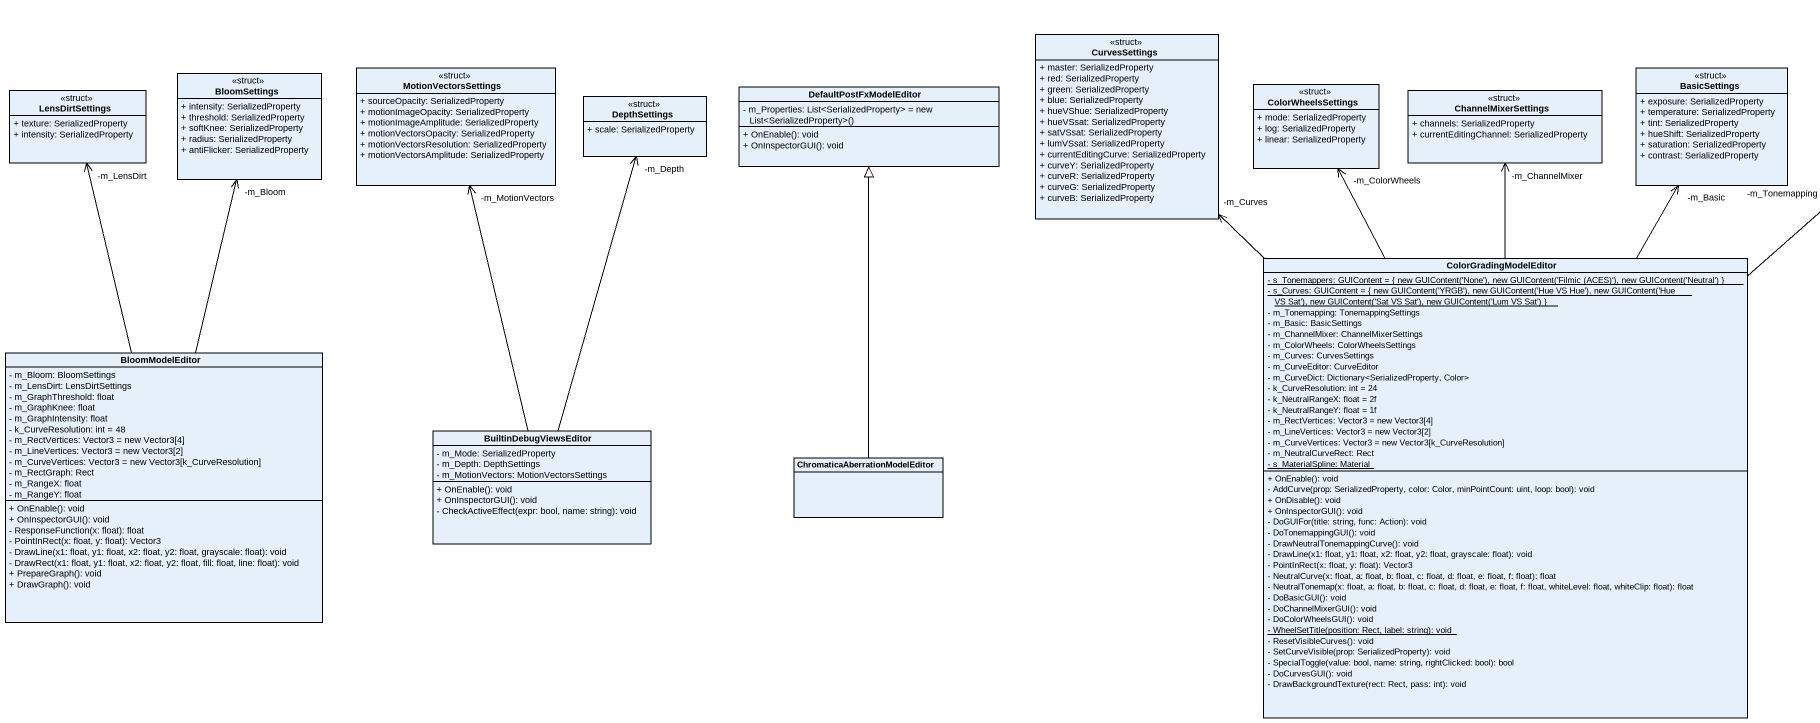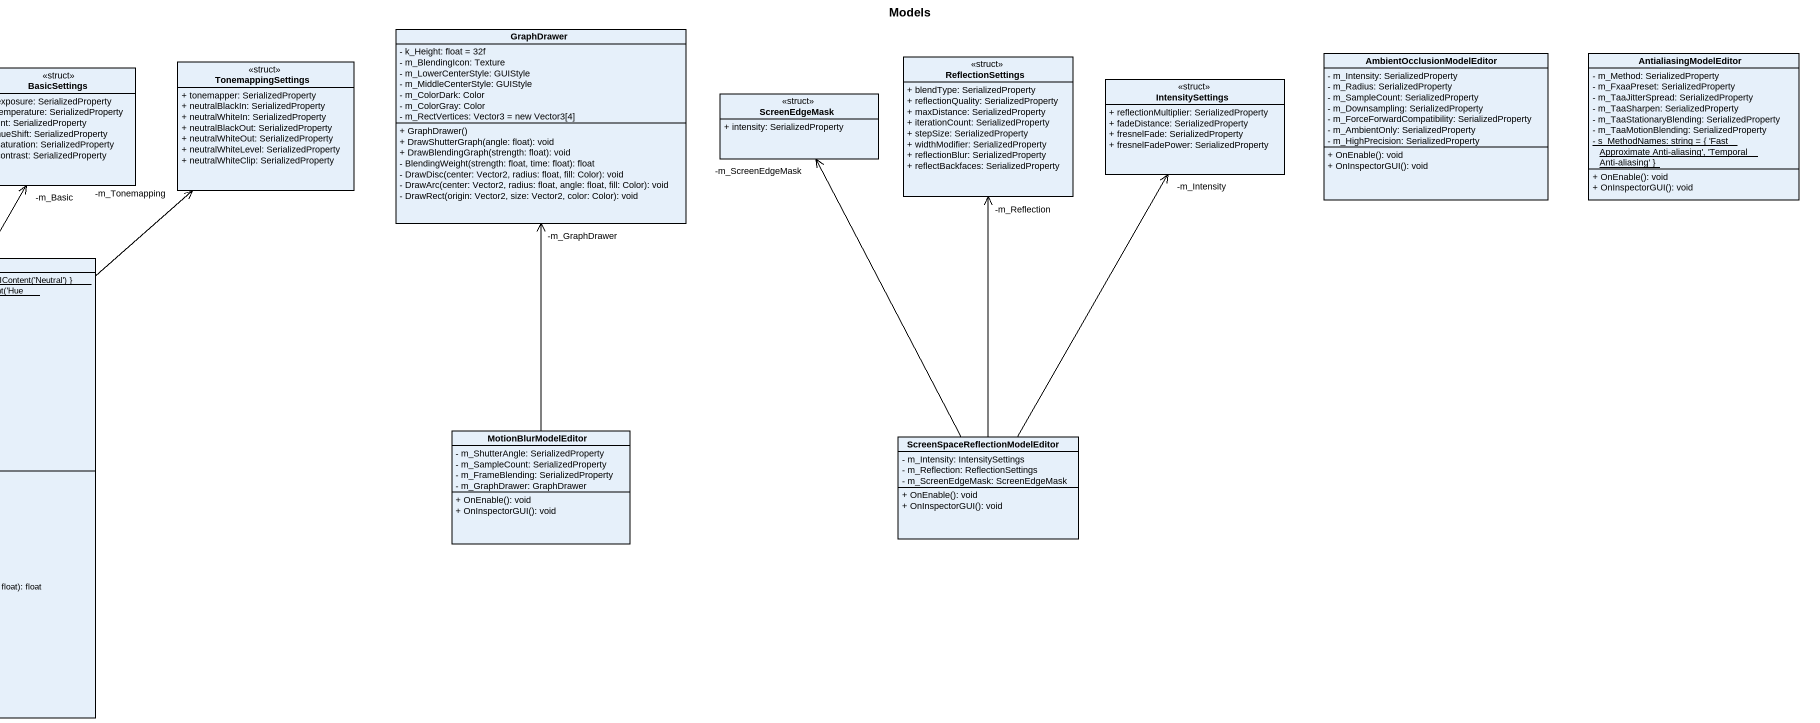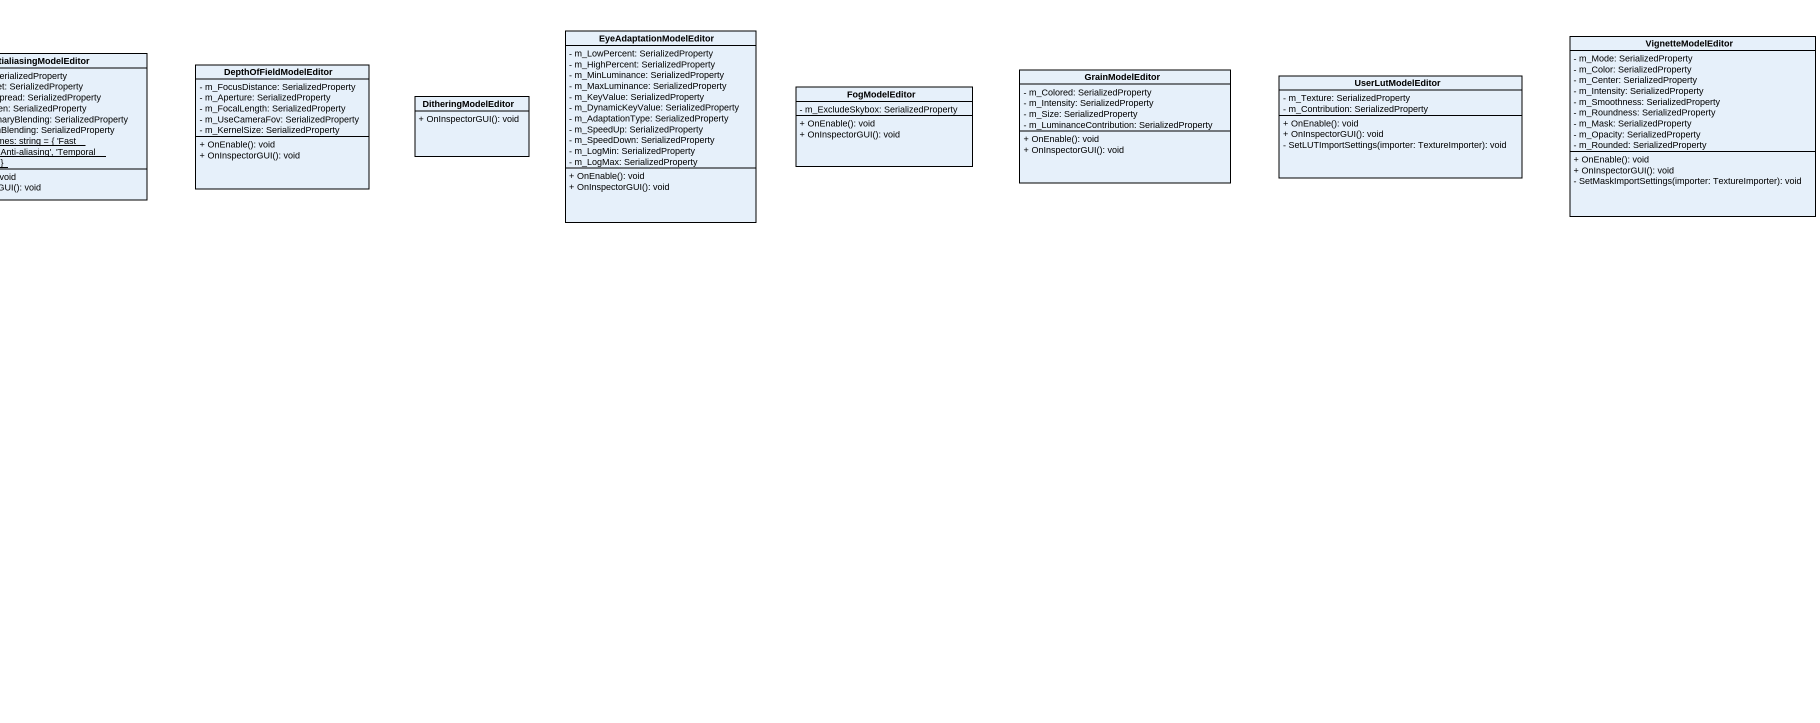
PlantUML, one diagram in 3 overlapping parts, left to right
@startuml
title Models
hide circle
hide empty members
skinparam classAttributeIconSize 0
class CurvesSettings <<struct>> {
  + master: SerializedProperty
  + red: SerializedProperty
  + green: SerializedProperty
  + blue: SerializedProperty
  + hueVShue: SerializedProperty
  + hueVSsat: SerializedProperty
  + satVSsat: SerializedProperty
  + lumVSsat: SerializedProperty
  + currentEditingCurve: SerializedProperty
  + curveY: SerializedProperty
  + curveR: SerializedProperty
  + curveG: SerializedProperty
  + curveB: SerializedProperty
}
class TonemappingSettings <<struct>> {
  + tonemapper: SerializedProperty
  + neutralBlackIn: SerializedProperty
  + neutralWhiteIn: SerializedProperty
  + neutralBlackOut: SerializedProperty
  + neutralWhiteOut: SerializedProperty
  + neutralWhiteLevel: SerializedProperty
  + neutralWhiteClip: SerializedProperty
}
class GraphDrawer {
  - k_Height: float = 32f
  - m_BlendingIcon: Texture
  - m_LowerCenterStyle: GUIStyle
  - m_MiddleCenterStyle: GUIStyle
  - m_ColorDark: Color
  - m_ColorGray: Color
  - m_RectVertices: Vector3 = new Vector3[4]
  + GraphDrawer()
  + DrawShutterGraph(angle: float): void
  + DrawBlendingGraph(strength: float): void
  - BlendingWeight(strength: float, time: float): float
  - DrawDisc(center: Vector2, radius: float, fill: Color): void
  - DrawArc(center: Vector2, radius: float, angle: float, fill: Color): void
  - DrawRect(origin: Vector2, size: Vector2, color: Color): void
}
class ReflectionSettings <<struct>> {
  + blendType: SerializedProperty
  + reflectionQuality: SerializedProperty
  + maxDistance: SerializedProperty
  + iterationCount: SerializedProperty
  + stepSize: SerializedProperty
  + widthModifier: SerializedProperty
  + reflectionBlur: SerializedProperty
  + reflectBackfaces: SerializedProperty
}
class AmbientOcclusionModelEditor {
  - m_Intensity: SerializedProperty
  - m_Radius: SerializedProperty
  - m_SampleCount: SerializedProperty
  - m_Downsampling: SerializedProperty
  - m_ForceForwardCompatibility: SerializedProperty
  - m_AmbientOnly: SerializedProperty
  - m_HighPrecision: SerializedProperty
  + OnEnable(): void
  + OnInspectorGUI(): void
}
class AntialiasingModelEditor {
  - m_Method: SerializedProperty
  - m_FxaaPreset: SerializedProperty
  - m_TaaJitterSpread: SerializedProperty
  - m_TaaSharpen: SerializedProperty
  - m_TaaStationaryBlending: SerializedProperty
  - m_TaaMotionBlending: SerializedProperty
  {static} - s_MethodNames: string = { 'Fast Approximate Anti-aliasing', 'Temporal Anti-aliasing' }
  + OnEnable(): void
  + OnInspectorGUI(): void
}
class EyeAdaptationModelEditor {
  - m_LowPercent: SerializedProperty
  - m_HighPercent: SerializedProperty
  - m_MinLuminance: SerializedProperty
  - m_MaxLuminance: SerializedProperty
  - m_KeyValue: SerializedProperty
  - m_DynamicKeyValue: SerializedProperty
  - m_AdaptationType: SerializedProperty
  - m_SpeedUp: SerializedProperty
  - m_SpeedDown: SerializedProperty
  - m_LogMin: SerializedProperty
  - m_LogMax: SerializedProperty
  + OnEnable(): void
  + OnInspectorGUI(): void
}
class VignetteModelEditor {
  - m_Mode: SerializedProperty
  - m_Color: SerializedProperty
  - m_Center: SerializedProperty
  - m_Intensity: SerializedProperty
  - m_Smoothness: SerializedProperty
  - m_Roundness: SerializedProperty
  - m_Mask: SerializedProperty
  - m_Opacity: SerializedProperty
  - m_Rounded: SerializedProperty
  + OnEnable(): void
  + OnInspectorGUI(): void
  - SetMaskImportSettings(importer: TextureImporter): void
}
class LensDirtSettings <<struct>> {
  + texture: SerializedProperty
  + intensity: SerializedProperty
}
class BloomSettings <<struct>> {
  + intensity: SerializedProperty
  + threshold: SerializedProperty
  + softKnee: SerializedProperty
  + radius: SerializedProperty
  + antiFlicker: SerializedProperty
}
class MotionVectorsSettings <<struct>> {
  + sourceOpacity: SerializedProperty
  + motionImageOpacity: SerializedProperty
  + motionImageAmplitude: SerializedProperty
  + motionVectorsOpacity: SerializedProperty
  + motionVectorsResolution: SerializedProperty
  + motionVectorsAmplitude: SerializedProperty
}
class DepthSettings <<struct>> {
  + scale: SerializedProperty
}
class DefaultPostFxModelEditor {
  {field} - m_Properties: List<SerializedProperty> = new List<SerializedProperty>()
  + OnEnable(): void
  + OnInspectorGUI(): void
}
class ColorWheelsSettings <<struct>> {
  + mode: SerializedProperty
  + log: SerializedProperty
  + linear: SerializedProperty
}
class ChannelMixerSettings <<struct>> {
  + channels: SerializedProperty
  + currentEditingChannel: SerializedProperty
}
class BasicSettings <<struct>> {
  + exposure: SerializedProperty
  + temperature: SerializedProperty
  + tint: SerializedProperty
  + hueShift: SerializedProperty
  + saturation: SerializedProperty
  + contrast: SerializedProperty
}
class ScreenEdgeMask <<struct>> {
  + intensity: SerializedProperty
}
class IntensitySettings <<struct>> {
  + reflectionMultiplier: SerializedProperty
  + fadeDistance: SerializedProperty
  + fresnelFade: SerializedProperty
  + fresnelFadePower: SerializedProperty
}
class DepthOfFieldModelEditor {
  - m_FocusDistance: SerializedProperty
  - m_Aperture: SerializedProperty
  - m_FocalLength: SerializedProperty
  - m_UseCameraFov: SerializedProperty
  - m_KernelSize: SerializedProperty
  + OnEnable(): void
  + OnInspectorGUI(): void
}
class DitheringModelEditor {
  + OnInspectorGUI(): void
}
class FogModelEditor {
  - m_ExcludeSkybox: SerializedProperty
  + OnEnable(): void
  + OnInspectorGUI(): void
}
class GrainModelEditor {
  - m_Colored: SerializedProperty
  - m_Intensity: SerializedProperty
  - m_Size: SerializedProperty
  - m_LuminanceContribution: SerializedProperty
  + OnEnable(): void
  + OnInspectorGUI(): void
}
class UserLutModelEditor {
  - m_Texture: SerializedProperty
  - m_Contribution: SerializedProperty
  + OnEnable(): void
  + OnInspectorGUI(): void
  - SetLUTImportSettings(importer: TextureImporter): void
}
class ColorGradingModelEditor {
  {static} {field} - s_Tonemappers: GUIContent = { new GUIContent('None'), new GUIContent('Filmic (ACES)'), new GUIContent('Neutral') }
  {static} {field} - s_Curves: GUIContent = { new GUIContent('YRGB'), new GUIContent('Hue VS Hue'), new GUIContent('Hue VS Sat'), new GUIContent('Sat VS Sat'), new GUIContent('Lum VS Sat') }
  - m_Tonemapping: TonemappingSettings
  - m_Basic: BasicSettings
  - m_ChannelMixer: ChannelMixerSettings
  - m_ColorWheels: ColorWheelsSettings
  - m_Curves: CurvesSettings
  - m_CurveEditor: CurveEditor
  - m_CurveDict: Dictionary<SerializedProperty, Color>
  - k_CurveResolution: int = 24
  - k_NeutralRangeX: float = 2f
  - k_NeutralRangeY: float = 1f
  - m_RectVertices: Vector3 = new Vector3[4]
  - m_LineVertices: Vector3 = new Vector3[2]
  - m_CurveVertices: Vector3 = new Vector3[k_CurveResolution]
  - m_NeutralCurveRect: Rect
  {static} - s_MaterialSpline: Material
  + OnEnable(): void
  - AddCurve(prop: SerializedProperty, color: Color, minPointCount: uint, loop: bool): void
  + OnDisable(): void
  + OnInspectorGUI(): void
  - DoGUIFor(title: string, func: Action): void
  - DoTonemappingGUI(): void
  - DrawNeutralTonemappingCurve(): void
  - DrawLine(x1: float, y1: float, x2: float, y2: float, grayscale: float): void
  - PointInRect(x: float, y: float): Vector3
  - NeutralCurve(x: float, a: float, b: float, c: float, d: float, e: float, f: float): float
  - NeutralTonemap(x: float, a: float, b: float, c: float, d: float, e: float, f: float, whiteLevel: float, whiteClip: float): float
  - DoBasicGUI(): void
  - DoChannelMixerGUI(): void
  - DoColorWheelsGUI(): void
  {static} - WheelSetTitle(position: Rect, label: string): void
  - ResetVisibleCurves(): void
  - SetCurveVisible(prop: SerializedProperty): void
  - SpecialToggle(value: bool, name: string, rightClicked: bool): bool
  - DoCurvesGUI(): void
  - DrawBackgroundTexture(rect: Rect, pass: int): void
}
class BloomModelEditor {
  - m_Bloom: BloomSettings
  - m_LensDirt: LensDirtSettings
  - m_GraphThreshold: float
  - m_GraphKnee: float
  - m_GraphIntensity: float
  - k_CurveResolution: int = 48
  - m_RectVertices: Vector3 = new Vector3[4]
  - m_LineVertices: Vector3 = new Vector3[2]
  - m_CurveVertices: Vector3 = new Vector3[k_CurveResolution]
  - m_RectGraph: Rect
  - m_RangeX: float
  - m_RangeY: float
  + OnEnable(): void
  + OnInspectorGUI(): void
  - ResponseFunction(x: float): float
  - PointInRect(x: float, y: float): Vector3
  - DrawLine(x1: float, y1: float, x2: float, y2: float, grayscale: float): void
  - DrawRect(x1: float, y1: float, x2: float, y2: float, fill: float, line: float): void
  + PrepareGraph(): void
  + DrawGraph(): void
}
class BuiltinDebugViewsEditor {
  - m_Mode: SerializedProperty
  - m_Depth: DepthSettings
  - m_MotionVectors: MotionVectorsSettings
  + OnEnable(): void
  + OnInspectorGUI(): void
  - CheckActiveEffect(expr: bool, name: string): void
}
class MotionBlurModelEditor {
  - m_ShutterAngle: SerializedProperty
  - m_SampleCount: SerializedProperty
  - m_FrameBlending: SerializedProperty
  - m_GraphDrawer: GraphDrawer
  + OnEnable(): void
  + OnInspectorGUI(): void
}
class "ScreenSpaceReflectionModelEditor" as ScreenSpaceReflectionModelEd {
  - m_Intensity: IntensitySettings
  - m_Reflection: ReflectionSettings
  - m_ScreenEdgeMask: ScreenEdgeMask
  + OnEnable(): void
  + OnInspectorGUI(): void
}
class "ChromaticaAberrationModelEditor" as ChromaticaAberrationModelEdi
ColorGradingModelEditor -up-> "-m_Curves" CurvesSettings
ColorGradingModelEditor -up-> "-m_Tonemapping" TonemappingSettings
ColorGradingModelEditor -up-> "-m_ColorWheels" ColorWheelsSettings
ColorGradingModelEditor -up-> "-m_ChannelMixer" ChannelMixerSettings
ColorGradingModelEditor -up-> "-m_Basic" BasicSettings
BloomModelEditor -up-> "-m_LensDirt" LensDirtSettings
BloomModelEditor -up-> "-m_Bloom" BloomSettings
BuiltinDebugViewsEditor -up-> "-m_MotionVectors" MotionVectorsSettings
BuiltinDebugViewsEditor -up-> "-m_Depth" DepthSettings
MotionBlurModelEditor -up-> "-m_GraphDrawer" GraphDrawer
ScreenSpaceReflectionModelEd -up-> "-m_Reflection" ReflectionSettings
ScreenSpaceReflectionModelEd -up-> "-m_ScreenEdgeMask" ScreenEdgeMask
ScreenSpaceReflectionModelEd -up-> "-m_Intensity" IntensitySettings
ChromaticaAberrationModelEdi -up-|> DefaultPostFxModelEditor
@enduml
